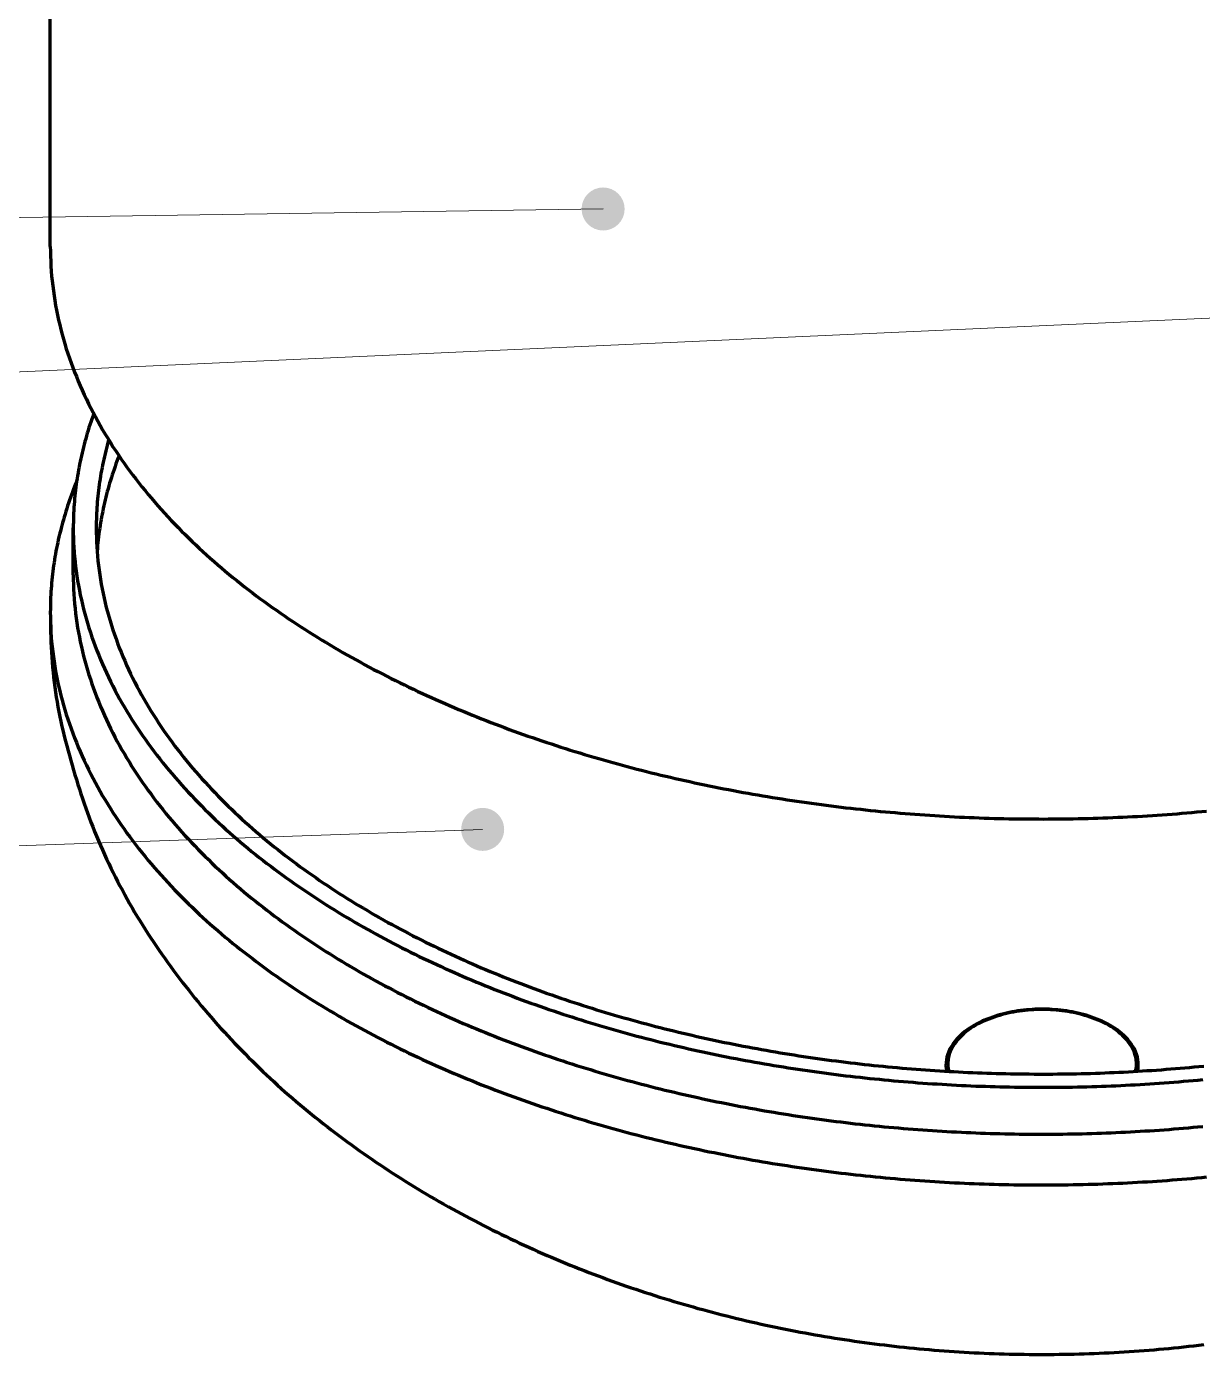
# Model space of a CAD drawing. Header units: millimetres. Extents: x 0 to 841, y 0 to 594.
# Drawn here: x 266.16 to 298.95, y 250.2 to 287.22 of the extents above; entities that cross this region are included whole.
import ezdxf

# ---------------------------------------------------------------- set-up
doc = ezdxf.new("R2010")
doc.units = ezdxf.units.MM
doc.layers.add('01-VISIBLE', color=7, linetype='CONTINUOUS', lineweight=70)
doc.layers.add('08-FINA', color=5, linetype='CONTINUOUS', lineweight=18)

msp = doc.modelspace()

# ---------------------------------------------------------------- hatches: boundary and pattern name
at = {"layer": '08-FINA'}
h = msp.add_hatch(color=7, dxfattribs=at)
h.dxf.hatch_style = 1
edge = h.paths.add_edge_path()
edge.add_arc((282.237, 282.132), 0.6, 0, 360)
h = msp.add_hatch(color=7, dxfattribs=at)
h.dxf.hatch_style = 1
edge = h.paths.add_edge_path()
edge.add_arc((278.879, 264.837), 0.6, 0, 360)

# ---------------------------------------------------------------- linework, layer by layer
at = {"layer": '01-VISIBLE'}
for p, q in [((266.826, 281.09), (266.826, 300.987)), ((267.466, 271.935), (267.466, 273.241))]:
    msp.add_line(p, q, dxfattribs=at)
for points in [[(266.826, 281.09), (266.827, 280.952), (266.83, 280.814), (266.836, 280.676), (266.843, 280.539), (266.852, 280.401), (266.863, 280.263), (266.877, 280.126), (266.892, 279.989), (266.91, 279.852), (266.929, 279.715), (266.95, 279.579), (266.974, 279.443), (266.999, 279.307), (267.027, 279.172), (267.056, 279.037), (267.087, 278.903), (267.12, 278.769), (267.155, 278.636), (267.192, 278.503), (267.231, 278.37), (267.271, 278.238), (267.313, 278.107), (267.358, 277.976), (267.403, 277.846), (267.451, 277.716), (267.5, 277.587), (267.551, 277.459), (267.604, 277.332), (267.658, 277.205), (267.714, 277.079), (267.771, 276.953), (267.83, 276.828), (267.89, 276.704), (267.952, 276.581), (268.016, 276.458), (268.081, 276.337), (268.147, 276.216), (268.215, 276.095), (268.284, 275.976), (268.354, 275.857), (268.426, 275.739), (268.499, 275.622), (268.573, 275.506), (268.649, 275.391), (268.725, 275.276), (268.803, 275.162), (268.883, 275.049), (268.963, 274.937), (269.044, 274.825), (269.127, 274.715), (269.211, 274.605), (269.295, 274.496), (269.381, 274.388), (269.468, 274.281), (269.556, 274.174), (269.644, 274.069), (269.734, 273.964), (269.825, 273.86), (269.916, 273.757), (270.009, 273.654), (270.102, 273.553), (270.197, 273.452), (270.292, 273.352), (270.388, 273.253), (270.485, 273.155), (270.582, 273.057), (270.681, 272.96), (270.78, 272.864), (270.88, 272.769), (270.98, 272.675), (271.082, 272.581), (271.184, 272.488), (271.286, 272.396), (271.39, 272.305), (271.494, 272.214), (271.599, 272.125), (271.704, 272.036), (271.81, 271.947), (271.917, 271.86), (272.024, 271.773), (272.132, 271.687), (272.241, 271.602), (272.35, 271.517), (272.459, 271.433), (272.569, 271.35), (272.68, 271.268), (272.791, 271.186), (272.903, 271.105), (273.015, 271.025), (273.128, 270.945), (273.241, 270.866), (273.355, 270.788), (273.469, 270.711), (273.584, 270.634), (273.699, 270.558), (273.814, 270.482), (273.93, 270.407), (274.046, 270.333), (274.163, 270.26), (274.28, 270.187), (274.398, 270.115), (274.516, 270.043), (274.634, 269.972), (274.753, 269.902), (274.872, 269.832), (274.992, 269.763), (275.112, 269.695), (275.232, 269.627), (275.353, 269.56), (275.474, 269.494), (275.595, 269.428), (275.716, 269.363), (275.838, 269.298), (275.961, 269.234), (276.083, 269.171), (276.206, 269.108), (276.329, 269.046), (276.453, 268.984), (276.576, 268.923), (276.7, 268.863), (276.825, 268.803), (276.949, 268.743), (277.074, 268.685), (277.199, 268.627), (277.325, 268.569), (277.45, 268.512), (277.576, 268.455), (277.702, 268.4), (277.829, 268.344), (277.955, 268.289), (278.082, 268.235), (278.209, 268.181), (278.337, 268.128), (278.464, 268.076), (278.592, 268.024), (278.72, 267.972), (278.848, 267.921), (278.977, 267.87), (279.105, 267.82), (279.234, 267.771), (279.363, 267.722), (279.492, 267.674), (279.622, 267.626), (279.751, 267.578), (279.881, 267.532), (280.011, 267.485), (280.141, 267.439), (280.272, 267.394), (280.402, 267.349), (280.533, 267.305), (280.664, 267.261), (280.795, 267.218), (280.926, 267.175), (281.057, 267.133), (281.189, 267.091), (281.32, 267.049), (281.452, 267.008), (281.584, 266.968), (281.716, 266.928), (281.848, 266.889), (281.981, 266.85), (282.113, 266.811), (282.246, 266.773), (282.378, 266.736), (282.511, 266.698), (282.644, 266.662), (282.778, 266.626), (282.911, 266.59), (283.044, 266.555), (283.178, 266.52), (283.311, 266.486), (283.445, 266.452), (283.579, 266.418), (283.713, 266.386), (283.847, 266.353), (283.981, 266.321), (284.116, 266.289), (284.25, 266.258), (284.385, 266.228), (284.519, 266.197), (284.654, 266.168), (284.789, 266.138), (284.924, 266.109), (285.059, 266.081), (285.194, 266.053), (285.329, 266.025), (285.464, 265.998), (285.6, 265.971), (285.735, 265.945), (285.871, 265.919), (286.006, 265.894), (286.142, 265.869), (286.278, 265.844), (286.414, 265.82), (286.55, 265.796), (286.686, 265.773), (286.822, 265.75), (286.958, 265.728), (287.094, 265.706), (287.23, 265.684), (287.367, 265.663), (287.503, 265.642), (287.64, 265.622), (287.776, 265.602), (287.913, 265.583), (288.05, 265.564), (288.186, 265.545), (288.323, 265.527), (288.46, 265.509), (288.597, 265.491), (288.734, 265.474), (288.871, 265.458), (289.008, 265.442), (289.145, 265.426), (289.282, 265.411), (289.419, 265.396), (289.556, 265.381), (289.694, 265.367), (289.831, 265.353), (289.968, 265.34), (290.106, 265.327), (290.243, 265.315), (290.38, 265.303), (290.518, 265.291), (290.656, 265.28), (290.793, 265.269), (290.931, 265.258), (291.068, 265.248), (291.206, 265.238), (291.344, 265.229), (291.481, 265.22), (291.619, 265.212), (291.757, 265.204), (291.895, 265.196), (292.032, 265.189), (292.17, 265.182), (292.308, 265.176), (292.446, 265.17), (292.584, 265.164), (292.722, 265.159), (292.859, 265.154), (292.997, 265.149), (293.135, 265.145), (293.273, 265.142), (293.411, 265.138), (293.549, 265.135), (293.687, 265.133), (293.825, 265.131), (293.963, 265.129), (294.101, 265.128), (294.239, 265.127), (294.377, 265.127), (294.515, 265.126), (294.653, 265.127), (294.791, 265.127), (294.929, 265.129), (295.067, 265.13), (295.205, 265.132), (295.343, 265.134), (295.481, 265.137), (295.619, 265.14), (295.757, 265.144), (295.895, 265.147), (296.033, 265.152), (296.17, 265.156), (296.308, 265.161), (296.446, 265.167), (296.584, 265.173), (296.722, 265.179), (296.86, 265.186), (296.998, 265.193), (297.135, 265.2), (297.273, 265.208), (297.411, 265.217), (297.549, 265.225), (297.686, 265.234), (297.824, 265.244), (297.962, 265.254), (298.099, 265.264), (298.237, 265.275), (298.374, 265.286), (298.512, 265.297), (298.649, 265.309), (298.787, 265.322), (298.924, 265.334), (299.061, 265.347)], [(268.034, 276.423), (268.007, 276.346), (267.981, 276.27), (267.955, 276.193), (267.929, 276.116), (267.904, 276.038), (267.88, 275.961), (267.857, 275.883), (267.834, 275.805), (267.812, 275.727), (267.79, 275.649), (267.769, 275.57), (267.749, 275.491), (267.729, 275.413), (267.711, 275.334), (267.692, 275.255), (267.675, 275.175), (267.658, 275.096), (267.642, 275.016), (267.626, 274.936), (267.612, 274.857), (267.598, 274.777), (267.584, 274.697), (267.572, 274.616), (267.56, 274.536), (267.548, 274.456), (267.538, 274.375), (267.528, 274.294), (267.519, 274.214), (267.511, 274.133), (267.503, 274.052), (267.496, 273.971), (267.49, 273.89), (267.484, 273.809), (267.48, 273.728), (267.475, 273.647), (267.472, 273.566), (267.47, 273.485), (267.468, 273.404), (267.467, 273.322), (267.466, 273.241)], [(268.452, 275.697), (268.43, 275.62), (268.409, 275.543), (268.389, 275.465), (268.37, 275.387), (268.351, 275.309), (268.333, 275.231), (268.315, 275.153), (268.298, 275.074), (268.282, 274.995), (268.267, 274.917), (268.252, 274.838), (268.238, 274.759), (268.224, 274.68), (268.212, 274.6), (268.2, 274.521), (268.188, 274.441), (268.178, 274.362), (268.168, 274.282), (268.159, 274.202), (268.151, 274.123), (268.143, 274.043), (268.136, 273.963), (268.13, 273.883), (268.124, 273.803), (268.12, 273.723), (268.116, 273.642), (268.112, 273.562), (268.11, 273.482), (268.108, 273.402), (268.107, 273.321), (268.106, 273.241)], [(268.741, 275.254), (268.712, 275.178), (268.684, 275.103), (268.656, 275.027), (268.629, 274.951), (268.603, 274.874), (268.577, 274.798), (268.552, 274.721), (268.527, 274.644), (268.503, 274.567), (268.48, 274.49), (268.458, 274.412), (268.436, 274.335), (268.415, 274.257), (268.394, 274.179), (268.374, 274.1), (268.355, 274.022), (268.337, 273.943), (268.319, 273.865), (268.302, 273.786), (268.286, 273.707), (268.27, 273.627), (268.255, 273.548), (268.241, 273.469), (268.227, 273.389), (268.214, 273.309), (268.202, 273.23), (268.19, 273.15), (268.18, 273.07), (268.17, 272.99), (268.16, 272.909), (268.152, 272.829), (268.144, 272.749), (268.137, 272.668), (268.131, 272.588)], [(267.561, 274.545), (267.53, 274.469), (267.501, 274.393), (267.471, 274.317), (267.442, 274.241), (267.414, 274.164), (267.387, 274.088), (267.36, 274.011), (267.334, 273.933), (267.308, 273.856), (267.283, 273.778), (267.258, 273.701), (267.235, 273.622), (267.211, 273.544), (267.189, 273.466), (267.167, 273.387), (267.146, 273.309), (267.125, 273.23), (267.105, 273.151), (267.086, 273.071), (267.067, 272.992), (267.049, 272.912), (267.032, 272.833), (267.015, 272.753), (266.999, 272.673), (266.984, 272.593), (266.97, 272.512), (266.956, 272.432), (266.943, 272.352), (266.93, 272.271), (266.918, 272.19), (266.907, 272.109), (266.897, 272.029), (266.887, 271.948), (266.878, 271.867), (266.87, 271.785), (266.862, 271.704), (266.856, 271.623), (266.849, 271.542), (266.844, 271.46), (266.839, 271.379), (266.835, 271.297), (266.832, 271.216), (266.83, 271.134), (266.828, 271.053), (266.827, 270.971), (266.826, 270.89)], [(267.466, 273.241), (267.467, 273.106), (267.47, 272.972), (267.475, 272.837), (267.482, 272.702), (267.492, 272.568), (267.503, 272.433), (267.516, 272.299), (267.531, 272.165), (267.548, 272.032), (267.567, 271.898), (267.588, 271.765), (267.61, 271.632), (267.635, 271.5), (267.662, 271.368), (267.691, 271.236), (267.721, 271.105), (267.753, 270.974), (267.788, 270.843), (267.824, 270.713), (267.861, 270.584), (267.901, 270.455), (267.942, 270.327), (267.985, 270.199), (268.03, 270.072), (268.076, 269.945), (268.125, 269.82), (268.174, 269.694), (268.226, 269.57), (268.279, 269.446), (268.333, 269.322), (268.389, 269.2), (268.447, 269.078), (268.506, 268.957), (268.566, 268.836), (268.628, 268.717), (268.692, 268.598), (268.756, 268.479), (268.822, 268.362), (268.89, 268.245), (268.959, 268.129), (269.029, 268.014), (269.1, 267.9), (269.173, 267.786), (269.247, 267.674), (269.322, 267.562), (269.398, 267.45), (269.475, 267.34), (269.553, 267.23), (269.633, 267.121), (269.714, 267.013), (269.795, 266.906), (269.878, 266.8), (269.962, 266.694), (270.047, 266.59), (270.132, 266.486), (270.219, 266.382), (270.307, 266.28), (270.395, 266.178), (270.485, 266.078), (270.575, 265.978), (270.667, 265.878), (270.759, 265.78), (270.852, 265.682), (270.945, 265.585), (271.04, 265.489), (271.135, 265.394), (271.231, 265.3), (271.328, 265.206), (271.426, 265.113), (271.524, 265.021), (271.623, 264.929), (271.723, 264.838), (271.823, 264.749), (271.924, 264.659), (272.026, 264.571), (272.128, 264.483), (272.231, 264.396), (272.335, 264.31), (272.439, 264.224), (272.544, 264.14), (272.649, 264.056), (272.755, 263.972), (272.862, 263.89), (272.969, 263.808), (273.076, 263.727), (273.184, 263.646), (273.293, 263.566), (273.402, 263.487), (273.512, 263.409), (273.622, 263.331), (273.733, 263.254), (273.844, 263.178), (273.955, 263.102), (274.067, 263.027), (274.18, 262.952), (274.292, 262.879), (274.406, 262.806), (274.519, 262.733), (274.633, 262.661), (274.748, 262.59), (274.863, 262.52), (274.978, 262.45), (275.094, 262.381), (275.21, 262.312), (275.326, 262.244), (275.443, 262.177), (275.56, 262.11), (275.677, 262.044), (275.795, 261.978), (275.913, 261.913), (276.032, 261.849), (276.151, 261.785), (276.27, 261.722), (276.389, 261.66), (276.509, 261.598), (276.629, 261.536), (276.749, 261.476), (276.87, 261.415), (276.991, 261.356), (277.112, 261.297), (277.233, 261.238), (277.355, 261.18), (277.477, 261.123), (277.599, 261.066), (277.722, 261.01), (277.844, 260.954), (277.967, 260.899), (278.091, 260.844), (278.214, 260.79), (278.338, 260.737), (278.462, 260.684), (278.586, 260.631), (278.71, 260.579), (278.835, 260.528), (278.96, 260.477), (279.085, 260.427), (279.21, 260.377), (279.335, 260.327), (279.461, 260.279), (279.587, 260.23), (279.713, 260.183), (279.839, 260.135), (279.966, 260.089), (280.092, 260.042), (280.219, 259.996), (280.346, 259.951), (280.473, 259.906), (280.6, 259.862), (280.728, 259.818), (280.855, 259.775), (280.983, 259.732), (281.111, 259.69), (281.239, 259.648), (281.368, 259.607), (281.496, 259.566), (281.625, 259.525), (281.753, 259.485), (281.882, 259.446), (282.011, 259.407), (282.14, 259.368), (282.27, 259.33), (282.399, 259.293), (282.529, 259.255), (282.658, 259.219), (282.788, 259.183), (282.918, 259.147), (283.048, 259.111), (283.179, 259.077), (283.309, 259.042), (283.439, 259.008), (283.57, 258.975), (283.701, 258.942), (283.831, 258.909), (283.962, 258.877), (284.093, 258.845), (284.224, 258.814), (284.356, 258.783), (284.487, 258.753), (284.618, 258.723), (284.75, 258.693), (284.881, 258.664), (285.013, 258.635), (285.145, 258.607), (285.277, 258.579), (285.409, 258.552), (285.541, 258.525), (285.673, 258.498), (285.805, 258.472), (285.938, 258.447), (286.07, 258.421), (286.203, 258.397), (286.335, 258.372), (286.468, 258.348), (286.6, 258.325), (286.733, 258.301), (286.866, 258.279), (286.999, 258.256), (287.132, 258.234), (287.265, 258.213), (287.398, 258.192), (287.531, 258.171), (287.665, 258.151), (287.798, 258.131), (287.931, 258.112), (288.065, 258.093), (288.198, 258.074), (288.332, 258.056), (288.465, 258.038), (288.599, 258.021), (288.733, 258.004), (288.867, 257.987), (289, 257.971), (289.134, 257.955), (289.268, 257.94), (289.402, 257.925), (289.536, 257.91), (289.67, 257.896), (289.804, 257.882), (289.938, 257.869), (290.073, 257.856), (290.207, 257.843), (290.341, 257.831), (290.475, 257.819), (290.61, 257.808), (290.744, 257.797), (290.878, 257.786), (291.013, 257.776), (291.147, 257.766), (291.282, 257.756), (291.416, 257.747), (291.551, 257.739), (291.685, 257.73), (291.82, 257.723), (291.954, 257.715), (292.089, 257.708), (292.224, 257.701), (292.358, 257.695), (292.493, 257.689), (292.628, 257.683), (292.762, 257.678), (292.897, 257.674), (293.032, 257.669), (293.166, 257.665), (293.301, 257.662), (293.436, 257.658), (293.571, 257.656), (293.705, 257.653), (293.84, 257.651), (293.975, 257.65), (294.11, 257.648), (294.245, 257.647), (294.379, 257.647), (294.514, 257.647), (294.649, 257.647), (294.784, 257.648), (294.918, 257.649), (295.053, 257.65), (295.188, 257.652), (295.323, 257.655), (295.458, 257.657), (295.592, 257.66), (295.727, 257.664), (295.862, 257.667), (295.997, 257.672), (296.131, 257.676), (296.266, 257.681), (296.401, 257.687), (296.535, 257.692), (296.67, 257.698), (296.805, 257.705), (296.939, 257.712), (297.074, 257.719), (297.208, 257.727), (297.343, 257.735), (297.477, 257.743), (297.612, 257.752), (297.746, 257.762), (297.881, 257.771), (298.015, 257.781), (298.15, 257.792), (298.284, 257.803), (298.418, 257.814), (298.553, 257.826), (298.687, 257.838), (298.821, 257.85), (298.955, 257.863)], [(268.106, 273.241), (268.107, 273.11), (268.11, 272.978), (268.115, 272.846), (268.122, 272.715), (268.131, 272.584), (268.142, 272.453), (268.154, 272.322), (268.169, 272.191), (268.186, 272.06), (268.204, 271.93), (268.225, 271.8), (268.247, 271.67), (268.271, 271.541), (268.297, 271.412), (268.325, 271.283), (268.355, 271.155), (268.387, 271.027), (268.42, 270.9), (268.455, 270.773), (268.492, 270.647), (268.531, 270.521), (268.571, 270.396), (268.613, 270.271), (268.657, 270.147), (268.702, 270.024), (268.749, 269.901), (268.797, 269.778), (268.848, 269.657), (268.899, 269.536), (268.953, 269.415), (269.007, 269.296), (269.063, 269.177), (269.121, 269.058), (269.18, 268.941), (269.241, 268.824), (269.303, 268.708), (269.366, 268.592), (269.43, 268.478), (269.496, 268.364), (269.563, 268.251), (269.632, 268.138), (269.701, 268.026), (269.772, 267.916), (269.844, 267.805), (269.918, 267.696), (269.992, 267.588), (270.067, 267.48), (270.144, 267.373), (270.222, 267.267), (270.3, 267.161), (270.38, 267.056), (270.461, 266.953), (270.543, 266.849), (270.626, 266.747), (270.709, 266.646), (270.794, 266.545), (270.88, 266.445), (270.966, 266.346), (271.053, 266.247), (271.142, 266.15), (271.231, 266.053), (271.321, 265.957), (271.411, 265.861), (271.503, 265.767), (271.595, 265.673), (271.688, 265.58), (271.782, 265.488), (271.877, 265.396), (271.972, 265.305), (272.068, 265.215), (272.165, 265.126), (272.262, 265.038), (272.36, 264.95), (272.459, 264.863), (272.558, 264.776), (272.658, 264.691), (272.758, 264.606), (272.86, 264.522), (272.961, 264.438), (273.064, 264.355), (273.166, 264.273), (273.27, 264.192), (273.374, 264.111), (273.478, 264.031), (273.583, 263.952), (273.689, 263.873), (273.795, 263.796), (273.902, 263.718), (274.009, 263.642), (274.116, 263.566), (274.224, 263.491), (274.333, 263.416), (274.441, 263.342), (274.551, 263.269), (274.66, 263.196), (274.771, 263.124), (274.881, 263.053), (274.992, 262.982), (275.104, 262.912), (275.215, 262.843), (275.328, 262.774), (275.44, 262.706), (275.553, 262.638), (275.666, 262.571), (275.78, 262.505), (275.894, 262.439), (276.008, 262.374), (276.123, 262.309), (276.238, 262.245), (276.353, 262.182), (276.469, 262.119), (276.585, 262.057), (276.701, 261.995), (276.818, 261.934), (276.935, 261.874), (277.052, 261.814), (277.169, 261.754), (277.287, 261.696), (277.405, 261.637), (277.523, 261.58), (277.642, 261.523), (277.761, 261.466), (277.88, 261.41), (277.999, 261.355), (278.119, 261.3), (278.238, 261.245), (278.359, 261.191), (278.479, 261.138), (278.599, 261.085), (278.72, 261.033), (278.841, 260.981), (278.962, 260.93), (279.084, 260.879), (279.205, 260.829), (279.327, 260.779), (279.449, 260.73), (279.572, 260.682), (279.694, 260.633), (279.817, 260.586), (279.94, 260.539), (280.063, 260.492), (280.186, 260.446), (280.309, 260.4), (280.433, 260.355), (280.557, 260.31), (280.681, 260.266), (280.805, 260.222), (280.929, 260.179), (281.054, 260.136), (281.178, 260.094), (281.303, 260.052), (281.428, 260.011), (281.553, 259.97), (281.678, 259.93), (281.804, 259.89), (281.929, 259.85), (282.055, 259.811), (282.181, 259.773), (282.307, 259.735), (282.433, 259.697), (282.559, 259.66), (282.685, 259.623), (282.812, 259.587), (282.939, 259.551), (283.065, 259.516), (283.192, 259.481), (283.319, 259.446), (283.446, 259.412), (283.574, 259.379), (283.701, 259.346), (283.828, 259.313), (283.956, 259.281), (284.084, 259.249), (284.211, 259.217), (284.339, 259.186), (284.467, 259.156), (284.595, 259.126), (284.724, 259.096), (284.852, 259.067), (284.98, 259.038), (285.109, 259.009), (285.237, 258.981), (285.366, 258.954), (285.495, 258.927), (285.624, 258.9), (285.753, 258.874), (285.882, 258.848), (286.011, 258.822), (286.14, 258.797), (286.269, 258.773), (286.399, 258.748), (286.528, 258.724), (286.657, 258.701), (286.787, 258.678), (286.917, 258.655), (287.046, 258.633), (287.176, 258.611), (287.306, 258.59), (287.436, 258.569), (287.566, 258.548), (287.696, 258.528), (287.826, 258.509), (287.956, 258.489), (288.086, 258.47), (288.217, 258.452), (288.347, 258.433), (288.477, 258.416), (288.608, 258.398), (288.738, 258.381), (288.869, 258.365), (289, 258.348), (289.13, 258.333), (289.261, 258.317), (289.392, 258.302), (289.522, 258.287), (289.653, 258.273), (289.784, 258.259), (289.915, 258.246), (290.046, 258.233), (290.177, 258.22), (290.308, 258.208), (290.439, 258.196), (290.57, 258.184), (290.701, 258.173), (290.832, 258.162), (290.964, 258.152), (291.095, 258.142), (291.226, 258.133), (291.357, 258.123), (291.489, 258.114), (291.62, 258.106), (291.751, 258.098), (291.883, 258.09), (292.014, 258.083), (292.145, 258.076), (292.277, 258.069), (292.408, 258.063), (292.54, 258.058), (292.671, 258.052), (292.803, 258.047), (292.934, 258.042), (293.066, 258.038), (293.197, 258.034), (293.329, 258.031), (293.461, 258.028), (293.592, 258.025), (293.724, 258.023), (293.855, 258.021), (293.987, 258.019), (294.118, 258.018), (294.25, 258.017), (294.382, 258.017), (294.513, 258.016), (294.645, 258.017), (294.776, 258.017), (294.908, 258.018), (295.04, 258.02), (295.171, 258.022), (295.303, 258.024), (295.434, 258.026), (295.566, 258.029), (295.697, 258.033), (295.829, 258.036), (295.961, 258.041), (296.092, 258.045), (296.224, 258.05), (296.355, 258.055), (296.487, 258.061), (296.618, 258.067), (296.749, 258.073), (296.881, 258.08), (297.012, 258.087), (297.144, 258.095), (297.275, 258.102), (297.406, 258.111), (297.538, 258.119), (297.669, 258.128), (297.8, 258.138), (297.931, 258.148), (298.063, 258.158), (298.194, 258.168), (298.325, 258.179), (298.456, 258.191), (298.587, 258.203), (298.718, 258.215), (298.849, 258.227), (298.98, 258.24)], [(267.466, 271.935), (267.467, 271.8), (267.47, 271.665), (267.475, 271.531), (267.482, 271.396), (267.492, 271.261), (267.503, 271.127), (267.516, 270.993), (267.531, 270.859), (267.548, 270.725), (267.567, 270.592), (267.588, 270.459), (267.61, 270.326), (267.635, 270.193), (267.662, 270.061), (267.691, 269.929), (267.721, 269.798), (267.753, 269.667), (267.788, 269.537), (267.824, 269.407), (267.861, 269.278), (267.901, 269.149), (267.942, 269.021), (267.985, 268.893), (268.03, 268.766), (268.076, 268.639), (268.125, 268.513), (268.174, 268.388), (268.226, 268.263), (268.279, 268.139), (268.333, 268.016), (268.389, 267.893), (268.447, 267.772), (268.506, 267.65), (268.566, 267.53), (268.628, 267.41), (268.692, 267.291), (268.756, 267.173), (268.822, 267.056), (268.89, 266.939), (268.959, 266.823), (269.029, 266.708), (269.1, 266.593), (269.173, 266.48), (269.247, 266.367), (269.322, 266.255), (269.398, 266.144), (269.475, 266.034), (269.553, 265.924), (269.633, 265.815), (269.714, 265.707), (269.795, 265.6), (269.878, 265.493), (269.962, 265.388), (270.047, 265.283), (270.132, 265.179), (270.219, 265.076), (270.307, 264.974), (270.395, 264.872), (270.485, 264.771), (270.575, 264.671), (270.667, 264.572), (270.759, 264.474), (270.852, 264.376), (270.945, 264.279), (271.04, 264.183), (271.135, 264.088), (271.231, 263.993), (271.328, 263.899), (271.426, 263.806), (271.524, 263.714), (271.623, 263.623), (271.723, 263.532), (271.823, 263.442), (271.924, 263.353), (272.026, 263.264), (272.128, 263.177), (272.231, 263.09), (272.335, 263.004), (272.439, 262.918), (272.544, 262.833), (272.649, 262.749), (272.755, 262.666), (272.862, 262.583), (272.969, 262.501), (273.076, 262.42), (273.184, 262.34), (273.293, 262.26), (273.402, 262.181), (273.512, 262.102), (273.622, 262.025), (273.733, 261.948), (273.844, 261.871), (273.955, 261.795), (274.067, 261.72), (274.18, 261.646), (274.292, 261.572), (274.406, 261.499), (274.519, 261.427), (274.633, 261.355), (274.748, 261.284), (274.863, 261.213), (274.978, 261.143), (275.094, 261.074), (275.21, 261.006), (275.326, 260.938), (275.443, 260.87), (275.56, 260.804), (275.677, 260.737), (275.795, 260.672), (275.913, 260.607), (276.032, 260.543), (276.151, 260.479), (276.27, 260.416), (276.389, 260.353), (276.509, 260.291), (276.629, 260.23), (276.749, 260.169), (276.87, 260.109), (276.991, 260.049), (277.112, 259.99), (277.233, 259.932), (277.355, 259.874), (277.477, 259.816), (277.599, 259.76), (277.722, 259.703), (277.844, 259.648), (277.967, 259.593), (278.091, 259.538), (278.214, 259.484), (278.338, 259.43), (278.462, 259.377), (278.586, 259.325), (278.71, 259.273), (278.835, 259.221), (278.96, 259.171), (279.085, 259.12), (279.21, 259.07), (279.335, 259.021), (279.461, 258.972), (279.587, 258.924), (279.713, 258.876), (279.839, 258.829), (279.966, 258.782), (280.092, 258.736), (280.219, 258.69), (280.346, 258.645), (280.473, 258.6), (280.6, 258.556), (280.728, 258.512), (280.855, 258.469), (280.983, 258.426), (281.111, 258.383), (281.239, 258.342), (281.368, 258.3), (281.496, 258.259), (281.625, 258.219), (281.753, 258.179), (281.882, 258.139), (282.011, 258.1), (282.14, 258.062), (282.27, 258.024), (282.399, 257.986), (282.529, 257.949), (282.658, 257.912), (282.788, 257.876), (282.918, 257.84), (283.048, 257.805), (283.179, 257.77), (283.309, 257.736), (283.439, 257.702), (283.57, 257.668), (283.701, 257.635), (283.831, 257.603), (283.962, 257.571), (284.093, 257.539), (284.224, 257.508), (284.356, 257.477), (284.487, 257.446), (284.618, 257.416), (284.75, 257.387), (284.881, 257.358), (285.013, 257.329), (285.145, 257.301), (285.277, 257.273), (285.409, 257.246), (285.541, 257.219), (285.673, 257.192), (285.805, 257.166), (285.938, 257.14), (286.07, 257.115), (286.203, 257.09), (286.335, 257.066), (286.468, 257.042), (286.6, 257.018), (286.733, 256.995), (286.866, 256.972), (286.999, 256.95), (287.132, 256.928), (287.265, 256.907), (287.398, 256.886), (287.531, 256.865), (287.665, 256.845), (287.798, 256.825), (287.931, 256.805), (288.065, 256.786), (288.198, 256.768), (288.332, 256.749), (288.465, 256.732), (288.599, 256.714), (288.733, 256.697), (288.867, 256.681), (289, 256.664), (289.134, 256.649), (289.268, 256.633), (289.402, 256.618), (289.536, 256.604), (289.67, 256.589), (289.804, 256.576), (289.938, 256.562), (290.073, 256.549), (290.207, 256.537), (290.341, 256.524), (290.475, 256.513), (290.61, 256.501), (290.744, 256.49), (290.878, 256.48), (291.013, 256.469), (291.147, 256.459), (291.282, 256.45), (291.416, 256.441), (291.551, 256.432), (291.685, 256.424), (291.82, 256.416), (291.954, 256.409), (292.089, 256.402), (292.224, 256.395), (292.358, 256.389), (292.493, 256.383), (292.628, 256.377), (292.762, 256.372), (292.897, 256.367), (293.032, 256.363), (293.166, 256.359), (293.301, 256.355), (293.436, 256.352), (293.571, 256.349), (293.705, 256.347), (293.84, 256.345), (293.975, 256.343), (294.11, 256.342), (294.245, 256.341), (294.379, 256.341), (294.514, 256.341), (294.649, 256.341), (294.784, 256.342), (294.918, 256.343), (295.053, 256.344), (295.188, 256.346), (295.323, 256.348), (295.458, 256.351), (295.592, 256.354), (295.727, 256.357), (295.862, 256.361), (295.997, 256.365), (296.131, 256.37), (296.266, 256.375), (296.401, 256.38), (296.535, 256.386), (296.67, 256.392), (296.805, 256.399), (296.939, 256.405), (297.074, 256.413), (297.208, 256.421), (297.343, 256.429), (297.477, 256.437), (297.612, 256.446), (297.746, 256.455), (297.881, 256.465), (298.015, 256.475), (298.15, 256.485), (298.284, 256.496), (298.418, 256.508), (298.553, 256.519), (298.687, 256.531), (298.821, 256.544), (298.955, 256.556)], [(266.826, 270.89), (266.827, 270.752), (266.83, 270.614), (266.836, 270.476), (266.843, 270.338), (266.852, 270.2), (266.863, 270.063), (266.877, 269.925), (266.892, 269.788), (266.91, 269.651), (266.929, 269.515), (266.95, 269.379), (266.974, 269.243), (266.999, 269.107), (267.027, 268.972), (267.056, 268.837), (267.087, 268.702), (267.12, 268.568), (267.155, 268.435), (267.192, 268.302), (267.231, 268.17), (267.271, 268.038), (267.313, 267.906), (267.358, 267.776), (267.403, 267.645), (267.451, 267.516), (267.5, 267.387), (267.551, 267.259), (267.604, 267.131), (267.658, 267.004), (267.714, 266.878), (267.771, 266.753), (267.83, 266.628), (267.89, 266.504), (267.952, 266.38), (268.016, 266.258), (268.081, 266.136), (268.147, 266.015), (268.215, 265.895), (268.284, 265.775), (268.354, 265.657), (268.426, 265.539), (268.499, 265.422), (268.573, 265.306), (268.649, 265.19), (268.725, 265.075), (268.803, 264.962), (268.883, 264.849), (268.963, 264.736), (269.044, 264.625), (269.127, 264.514), (269.211, 264.405), (269.295, 264.296), (269.381, 264.188), (269.468, 264.08), (269.556, 263.974), (269.644, 263.868), (269.734, 263.763), (269.825, 263.659), (269.916, 263.556), (270.009, 263.454), (270.102, 263.352), (270.197, 263.252), (270.292, 263.152), (270.388, 263.052), (270.485, 262.954), (270.582, 262.857), (270.681, 262.76), (270.78, 262.664), (270.88, 262.569), (270.98, 262.474), (271.082, 262.381), (271.184, 262.288), (271.286, 262.196), (271.39, 262.104), (271.494, 262.014), (271.599, 261.924), (271.704, 261.835), (271.81, 261.747), (271.917, 261.659), (272.024, 261.573), (272.132, 261.486), (272.241, 261.401), (272.35, 261.317), (272.459, 261.233), (272.569, 261.15), (272.68, 261.067), (272.791, 260.986), (272.903, 260.905), (273.015, 260.824), (273.128, 260.745), (273.241, 260.666), (273.355, 260.588), (273.469, 260.51), (273.584, 260.433), (273.699, 260.357), (273.814, 260.282), (273.93, 260.207), (274.046, 260.133), (274.163, 260.059), (274.28, 259.986), (274.398, 259.914), (274.516, 259.843), (274.634, 259.772), (274.753, 259.702), (274.872, 259.632), (274.992, 259.563), (275.112, 259.495), (275.232, 259.427), (275.353, 259.36), (275.474, 259.293), (275.595, 259.228), (275.716, 259.162), (275.838, 259.098), (275.961, 259.034), (276.083, 258.97), (276.206, 258.908), (276.329, 258.845), (276.453, 258.784), (276.576, 258.723), (276.7, 258.662), (276.825, 258.602), (276.949, 258.543), (277.074, 258.484), (277.199, 258.426), (277.325, 258.368), (277.45, 258.311), (277.576, 258.255), (277.702, 258.199), (277.829, 258.144), (277.955, 258.089), (278.082, 258.035), (278.209, 257.981), (278.337, 257.928), (278.464, 257.875), (278.592, 257.823), (278.72, 257.771), (278.848, 257.72), (278.977, 257.67), (279.105, 257.62), (279.234, 257.571), (279.363, 257.522), (279.492, 257.473), (279.622, 257.425), (279.751, 257.378), (279.881, 257.331), (280.011, 257.285), (280.141, 257.239), (280.272, 257.194), (280.402, 257.149), (280.533, 257.104), (280.664, 257.061), (280.795, 257.017), (280.926, 256.974), (281.057, 256.932), (281.189, 256.89), (281.32, 256.849), (281.452, 256.808), (281.584, 256.767), (281.716, 256.728), (281.848, 256.688), (281.981, 256.649), (282.113, 256.611), (282.246, 256.573), (282.378, 256.535), (282.511, 256.498), (282.644, 256.461), (282.778, 256.425), (282.911, 256.39), (283.044, 256.354), (283.178, 256.32), (283.311, 256.285), (283.445, 256.251), (283.579, 256.218), (283.713, 256.185), (283.847, 256.153), (283.981, 256.121), (284.116, 256.089), (284.25, 256.058), (284.385, 256.027), (284.519, 255.997), (284.654, 255.967), (284.789, 255.938), (284.924, 255.909), (285.059, 255.88), (285.194, 255.852), (285.329, 255.825), (285.464, 255.798), (285.6, 255.771), (285.735, 255.745), (285.871, 255.719), (286.006, 255.693), (286.142, 255.668), (286.278, 255.644), (286.414, 255.62), (286.55, 255.596), (286.686, 255.573), (286.822, 255.55), (286.958, 255.527), (287.094, 255.505), (287.23, 255.484), (287.367, 255.463), (287.503, 255.442), (287.64, 255.422), (287.776, 255.402), (287.913, 255.382), (288.05, 255.363), (288.186, 255.344), (288.323, 255.326), (288.46, 255.308), (288.597, 255.291), (288.734, 255.274), (288.871, 255.257), (289.008, 255.241), (289.145, 255.225), (289.282, 255.21), (289.419, 255.195), (289.556, 255.181), (289.694, 255.167), (289.831, 255.153), (289.968, 255.14), (290.106, 255.127), (290.243, 255.114), (290.38, 255.102), (290.518, 255.09), (290.656, 255.079), (290.793, 255.068), (290.931, 255.058), (291.068, 255.048), (291.206, 255.038), (291.344, 255.029), (291.481, 255.02), (291.619, 255.011), (291.757, 255.003), (291.895, 254.996), (292.032, 254.988), (292.17, 254.982), (292.308, 254.975), (292.446, 254.969), (292.584, 254.963), (292.722, 254.958), (292.859, 254.953), (292.997, 254.949), (293.135, 254.945), (293.273, 254.941), (293.411, 254.938), (293.549, 254.935), (293.687, 254.932), (293.825, 254.93), (293.963, 254.929), (294.101, 254.927), (294.239, 254.926), (294.377, 254.926), (294.515, 254.926), (294.653, 254.926), (294.791, 254.927), (294.929, 254.928), (295.067, 254.93), (295.205, 254.931), (295.343, 254.934), (295.481, 254.936), (295.619, 254.94), (295.757, 254.943), (295.895, 254.947), (296.033, 254.951), (296.17, 254.956), (296.308, 254.961), (296.446, 254.966), (296.584, 254.972), (296.722, 254.979), (296.86, 254.985), (296.998, 254.992), (297.135, 255), (297.273, 255.008), (297.411, 255.016), (297.549, 255.025), (297.686, 255.034), (297.824, 255.043), (297.962, 255.053), (298.099, 255.064), (298.237, 255.074), (298.374, 255.085), (298.512, 255.097), (298.649, 255.109), (298.787, 255.121), (298.924, 255.134), (299.061, 255.147)], [(266.826, 270.89), (266.827, 270.75), (266.828, 270.611), (266.83, 270.471), (266.833, 270.332), (266.837, 270.192), (266.842, 270.053), (266.849, 269.914), (266.857, 269.774), (266.866, 269.635), (266.876, 269.496), (266.888, 269.357), (266.901, 269.218), (266.916, 269.08), (266.933, 268.941), (266.951, 268.803), (266.97, 268.665), (266.991, 268.527), (267.014, 268.389), (267.038, 268.252), (267.064, 268.115), (267.091, 267.978), (267.12, 267.841), (267.151, 267.705), (267.182, 267.569), (267.215, 267.434), (267.249, 267.299), (267.284, 267.164), (267.32, 267.029), (267.357, 266.894), (267.394, 266.76), (267.432, 266.626), (267.471, 266.492), (267.51, 266.358), (267.551, 266.224), (267.592, 266.091), (267.635, 265.958), (267.678, 265.826), (267.722, 265.694), (267.768, 265.562), (267.814, 265.43), (267.861, 265.299), (267.91, 265.168), (267.959, 265.038), (268.01, 264.908), (268.061, 264.778), (268.114, 264.649), (268.168, 264.52), (268.223, 264.392), (268.279, 264.264), (268.337, 264.137), (268.395, 264.011), (268.455, 263.884), (268.515, 263.759), (268.577, 263.634), (268.639, 263.509), (268.703, 263.385), (268.768, 263.261), (268.834, 263.138), (268.9, 263.016), (268.968, 262.894), (269.037, 262.773), (269.107, 262.652), (269.177, 262.532), (269.249, 262.412), (269.322, 262.293), (269.395, 262.174), (269.47, 262.056), (269.545, 261.939), (269.621, 261.822), (269.698, 261.706), (269.776, 261.59), (269.854, 261.475), (269.934, 261.36), (270.014, 261.246), (270.095, 261.133), (270.177, 261.02), (270.259, 260.907), (270.343, 260.795), (270.427, 260.684), (270.511, 260.573), (270.597, 260.463), (270.683, 260.353), (270.77, 260.244), (270.858, 260.136), (270.946, 260.028), (271.035, 259.92), (271.125, 259.813), (271.215, 259.707), (271.306, 259.602), (271.398, 259.497), (271.491, 259.392), (271.584, 259.288), (271.678, 259.185), (271.772, 259.083), (271.867, 258.981), (271.963, 258.879), (272.059, 258.778), (272.156, 258.678), (272.254, 258.579), (272.352, 258.48), (272.451, 258.381), (272.551, 258.284), (272.651, 258.187), (272.752, 258.09), (272.853, 257.994), (272.955, 257.899), (273.058, 257.804), (273.161, 257.71), (273.264, 257.617), (273.368, 257.524), (273.473, 257.432), (273.578, 257.341), (273.684, 257.25), (273.791, 257.16), (273.898, 257.07), (274.005, 256.981), (274.113, 256.893), (274.221, 256.805), (274.33, 256.718), (274.44, 256.631), (274.549, 256.545), (274.66, 256.46), (274.771, 256.375), (274.882, 256.291), (274.994, 256.208), (275.106, 256.125), (275.219, 256.043), (275.332, 255.961), (275.445, 255.88), (275.559, 255.8), (275.674, 255.72), (275.788, 255.641), (275.904, 255.562), (276.019, 255.484), (276.135, 255.407), (276.252, 255.33), (276.369, 255.254), (276.486, 255.178), (276.604, 255.103), (276.722, 255.029), (276.84, 254.955), (276.959, 254.882), (277.078, 254.809), (277.197, 254.737), (277.317, 254.666), (277.437, 254.595), (277.558, 254.525), (277.679, 254.456), (277.8, 254.387), (277.922, 254.318), (278.043, 254.25), (278.166, 254.183), (278.288, 254.117), (278.411, 254.05), (278.534, 253.985), (278.658, 253.92), (278.782, 253.856), (278.906, 253.792), (279.03, 253.729), (279.155, 253.667), (279.28, 253.605), (279.405, 253.544), (279.531, 253.483), (279.656, 253.423), (279.783, 253.363), (279.909, 253.304), (280.036, 253.246), (280.163, 253.188), (280.29, 253.131), (280.417, 253.074), (280.545, 253.018), (280.673, 252.962), (280.801, 252.907), (280.93, 252.853), (281.058, 252.799), (281.187, 252.746), (281.316, 252.693), (281.446, 252.641), (281.575, 252.59), (281.705, 252.539), (281.835, 252.488), (281.966, 252.439), (282.096, 252.389), (282.227, 252.341), (282.358, 252.293), (282.489, 252.245), (282.62, 252.198), (282.752, 252.152), (282.884, 252.106), (283.015, 252.061), (283.148, 252.016), (283.28, 251.972), (283.412, 251.928), (283.545, 251.885), (283.678, 251.843), (283.811, 251.801), (283.944, 251.759), (284.078, 251.718), (284.211, 251.678), (284.345, 251.639), (284.479, 251.599), (284.613, 251.561), (284.747, 251.523), (284.881, 251.485), (285.016, 251.448), (285.15, 251.412), (285.285, 251.376), (285.42, 251.341), (285.555, 251.306), (285.69, 251.272), (285.826, 251.238), (285.961, 251.205), (286.097, 251.172), (286.233, 251.14), (286.369, 251.109), (286.505, 251.078), (286.641, 251.048), (286.777, 251.018), (286.913, 250.989), (287.05, 250.96), (287.186, 250.932), (287.323, 250.904), (287.46, 250.877), (287.597, 250.85), (287.734, 250.824), (287.871, 250.799), (288.008, 250.774), (288.146, 250.749), (288.283, 250.725), (288.421, 250.702), (288.558, 250.679), (288.696, 250.657), (288.834, 250.635), (288.971, 250.614), (289.109, 250.593), (289.247, 250.573), (289.386, 250.553), (289.524, 250.534), (289.662, 250.516), (289.8, 250.498), (289.939, 250.48), (290.077, 250.463), (290.216, 250.447), (290.354, 250.431), (290.493, 250.415), (290.631, 250.401), (290.77, 250.386), (290.909, 250.373), (291.048, 250.359), (291.187, 250.347), (291.326, 250.334), (291.465, 250.323), (291.604, 250.312), (291.743, 250.301), (291.882, 250.291), (292.021, 250.281), (292.16, 250.272), (292.3, 250.264), (292.439, 250.256), (292.578, 250.248), (292.717, 250.242), (292.857, 250.235), (292.996, 250.229), (293.135, 250.224), (293.275, 250.219), (293.414, 250.215), (293.554, 250.211), (293.693, 250.208), (293.833, 250.205), (293.972, 250.203), (294.112, 250.201), (294.251, 250.2), (294.391, 250.2), (294.53, 250.2), (294.67, 250.2), (294.809, 250.201), (294.948, 250.203), (295.088, 250.205), (295.227, 250.207), (295.367, 250.21), (295.506, 250.214), (295.646, 250.218), (295.785, 250.223), (295.925, 250.228), (296.064, 250.234), (296.203, 250.24), (296.343, 250.247), (296.482, 250.254), (296.621, 250.262), (296.76, 250.27), (296.9, 250.279), (297.039, 250.289), (297.178, 250.299), (297.317, 250.309), (297.456, 250.32), (297.595, 250.332), (297.734, 250.344), (297.873, 250.356), (298.012, 250.369), (298.15, 250.383), (298.289, 250.397), (298.428, 250.412), (298.567, 250.427), (298.705, 250.443), (298.844, 250.459), (298.982, 250.476)], [(297.138, 258.094), (297.151, 258.173), (297.156, 258.253), (297.155, 258.333), (297.146, 258.413), (297.131, 258.491), (297.109, 258.568), (297.08, 258.643), (297.047, 258.716), (297.008, 258.786), (296.964, 258.853), (296.916, 258.917), (296.865, 258.979), (296.811, 259.038), (296.753, 259.094), (296.693, 259.147), (296.631, 259.197), (296.567, 259.246), (296.501, 259.291), (296.434, 259.335), (296.365, 259.376), (296.295, 259.414), (296.224, 259.451), (296.152, 259.486), (296.079, 259.518), (296.005, 259.549), (295.93, 259.578), (295.854, 259.605), (295.778, 259.63), (295.702, 259.654), (295.625, 259.676), (295.547, 259.696), (295.47, 259.715), (295.391, 259.732), (295.313, 259.748), (295.234, 259.762), (295.155, 259.775), (295.075, 259.786), (294.996, 259.796), (294.916, 259.805), (294.837, 259.811), (294.757, 259.817), (294.677, 259.821), (294.597, 259.824), (294.516, 259.825), (294.436, 259.825), (294.356, 259.824), (294.276, 259.821), (294.196, 259.817), (294.116, 259.811), (294.036, 259.805), (293.957, 259.796), (293.877, 259.786), (293.798, 259.775), (293.719, 259.762), (293.64, 259.748), (293.561, 259.732), (293.483, 259.715), (293.405, 259.696), (293.328, 259.676), (293.251, 259.654), (293.174, 259.63), (293.098, 259.605), (293.023, 259.578), (292.948, 259.549), (292.874, 259.518), (292.801, 259.486), (292.729, 259.451), (292.658, 259.414), (292.588, 259.376), (292.519, 259.335), (292.451, 259.291), (292.385, 259.246), (292.321, 259.198), (292.259, 259.147), (292.199, 259.094), (292.142, 259.038), (292.088, 258.979), (292.036, 258.918), (291.989, 258.853), (291.945, 258.786), (291.906, 258.716), (291.872, 258.643), (291.844, 258.568), (291.822, 258.491), (291.806, 258.413), (291.798, 258.333), (291.796, 258.253), (291.802, 258.173), (291.815, 258.094)], [(297.08, 258.091), (297.095, 258.169), (297.104, 258.249), (297.105, 258.329), (297.098, 258.409), (297.085, 258.488), (297.065, 258.566), (297.038, 258.641), (297.006, 258.714), (296.968, 258.785), (296.925, 258.853), (296.878, 258.918), (296.827, 258.98), (296.773, 259.039), (296.716, 259.095), (296.656, 259.148), (296.594, 259.199), (296.53, 259.247), (296.464, 259.293), (296.397, 259.336), (296.328, 259.377), (296.258, 259.416), (296.186, 259.452), (296.114, 259.487), (296.041, 259.519), (295.967, 259.55), (295.892, 259.578), (295.816, 259.605), (295.74, 259.63), (295.663, 259.653), (295.586, 259.675), (295.509, 259.695), (295.431, 259.713), (295.352, 259.73), (295.274, 259.745), (295.195, 259.759), (295.115, 259.771), (295.036, 259.782), (294.956, 259.791), (294.877, 259.799), (294.797, 259.805), (294.717, 259.81), (294.637, 259.814), (294.556, 259.816), (294.476, 259.817), (294.396, 259.816), (294.316, 259.814), (294.236, 259.81), (294.156, 259.805), (294.076, 259.799), (293.996, 259.791), (293.917, 259.782), (293.837, 259.771), (293.758, 259.759), (293.679, 259.745), (293.6, 259.73), (293.522, 259.713), (293.444, 259.695), (293.366, 259.675), (293.289, 259.653), (293.213, 259.63), (293.136, 259.605), (293.061, 259.578), (292.986, 259.55), (292.912, 259.519), (292.839, 259.487), (292.766, 259.452), (292.695, 259.416), (292.625, 259.377), (292.556, 259.336), (292.488, 259.293), (292.422, 259.247), (292.358, 259.199), (292.296, 259.148), (292.237, 259.095), (292.18, 259.039), (292.125, 258.98), (292.075, 258.918), (292.028, 258.853), (291.985, 258.785), (291.947, 258.714), (291.914, 258.641), (291.888, 258.566), (291.868, 258.488), (291.854, 258.409), (291.848, 258.329), (291.849, 258.249), (291.858, 258.169), (291.873, 258.091)]]:
    msp.add_lwpolyline(points, dxfattribs=at)
at = {"layer": '08-FINA'}
for p, q in [((51.5, 278.765), (282.237, 282.132)), ((51.495, 267.903), (328.717, 280.422)), ((51.497, 256.857), (278.879, 264.837))]:
    msp.add_line(p, q, dxfattribs=at)

doc.saveas('drawing.dxf')
